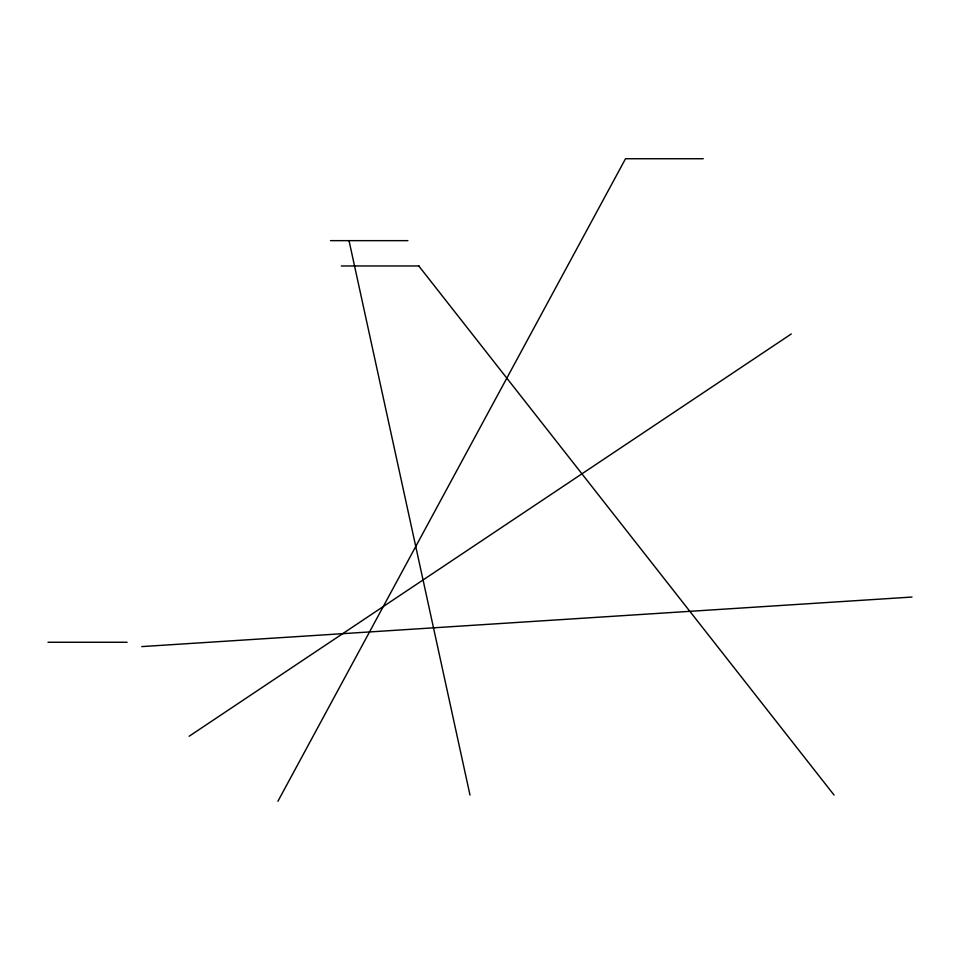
<?xml version="1.0" encoding="UTF-8"?>
<svg xmlns="http://www.w3.org/2000/svg" width="960" height="960" viewBox="0 0 960 960"><rect width="100%" height="100%" fill="white"/><g stroke="black" fill="none" stroke-linecap="round" stroke-linejoin="round"><path stroke-width="1.44" d="M277.92 801.264L625.512 158.736L703.248 158.736M189.156 736.236L791.292 333.96M141.744 646.596L912 597.048M330.492 240.648L407.904 240.648M341.304 265.968L419.04 265.968M48 642.264L127.092 642.264M418.776 265.968L834.072 795.06M349.02 240.648L469.992 795.06"/></g></svg>
